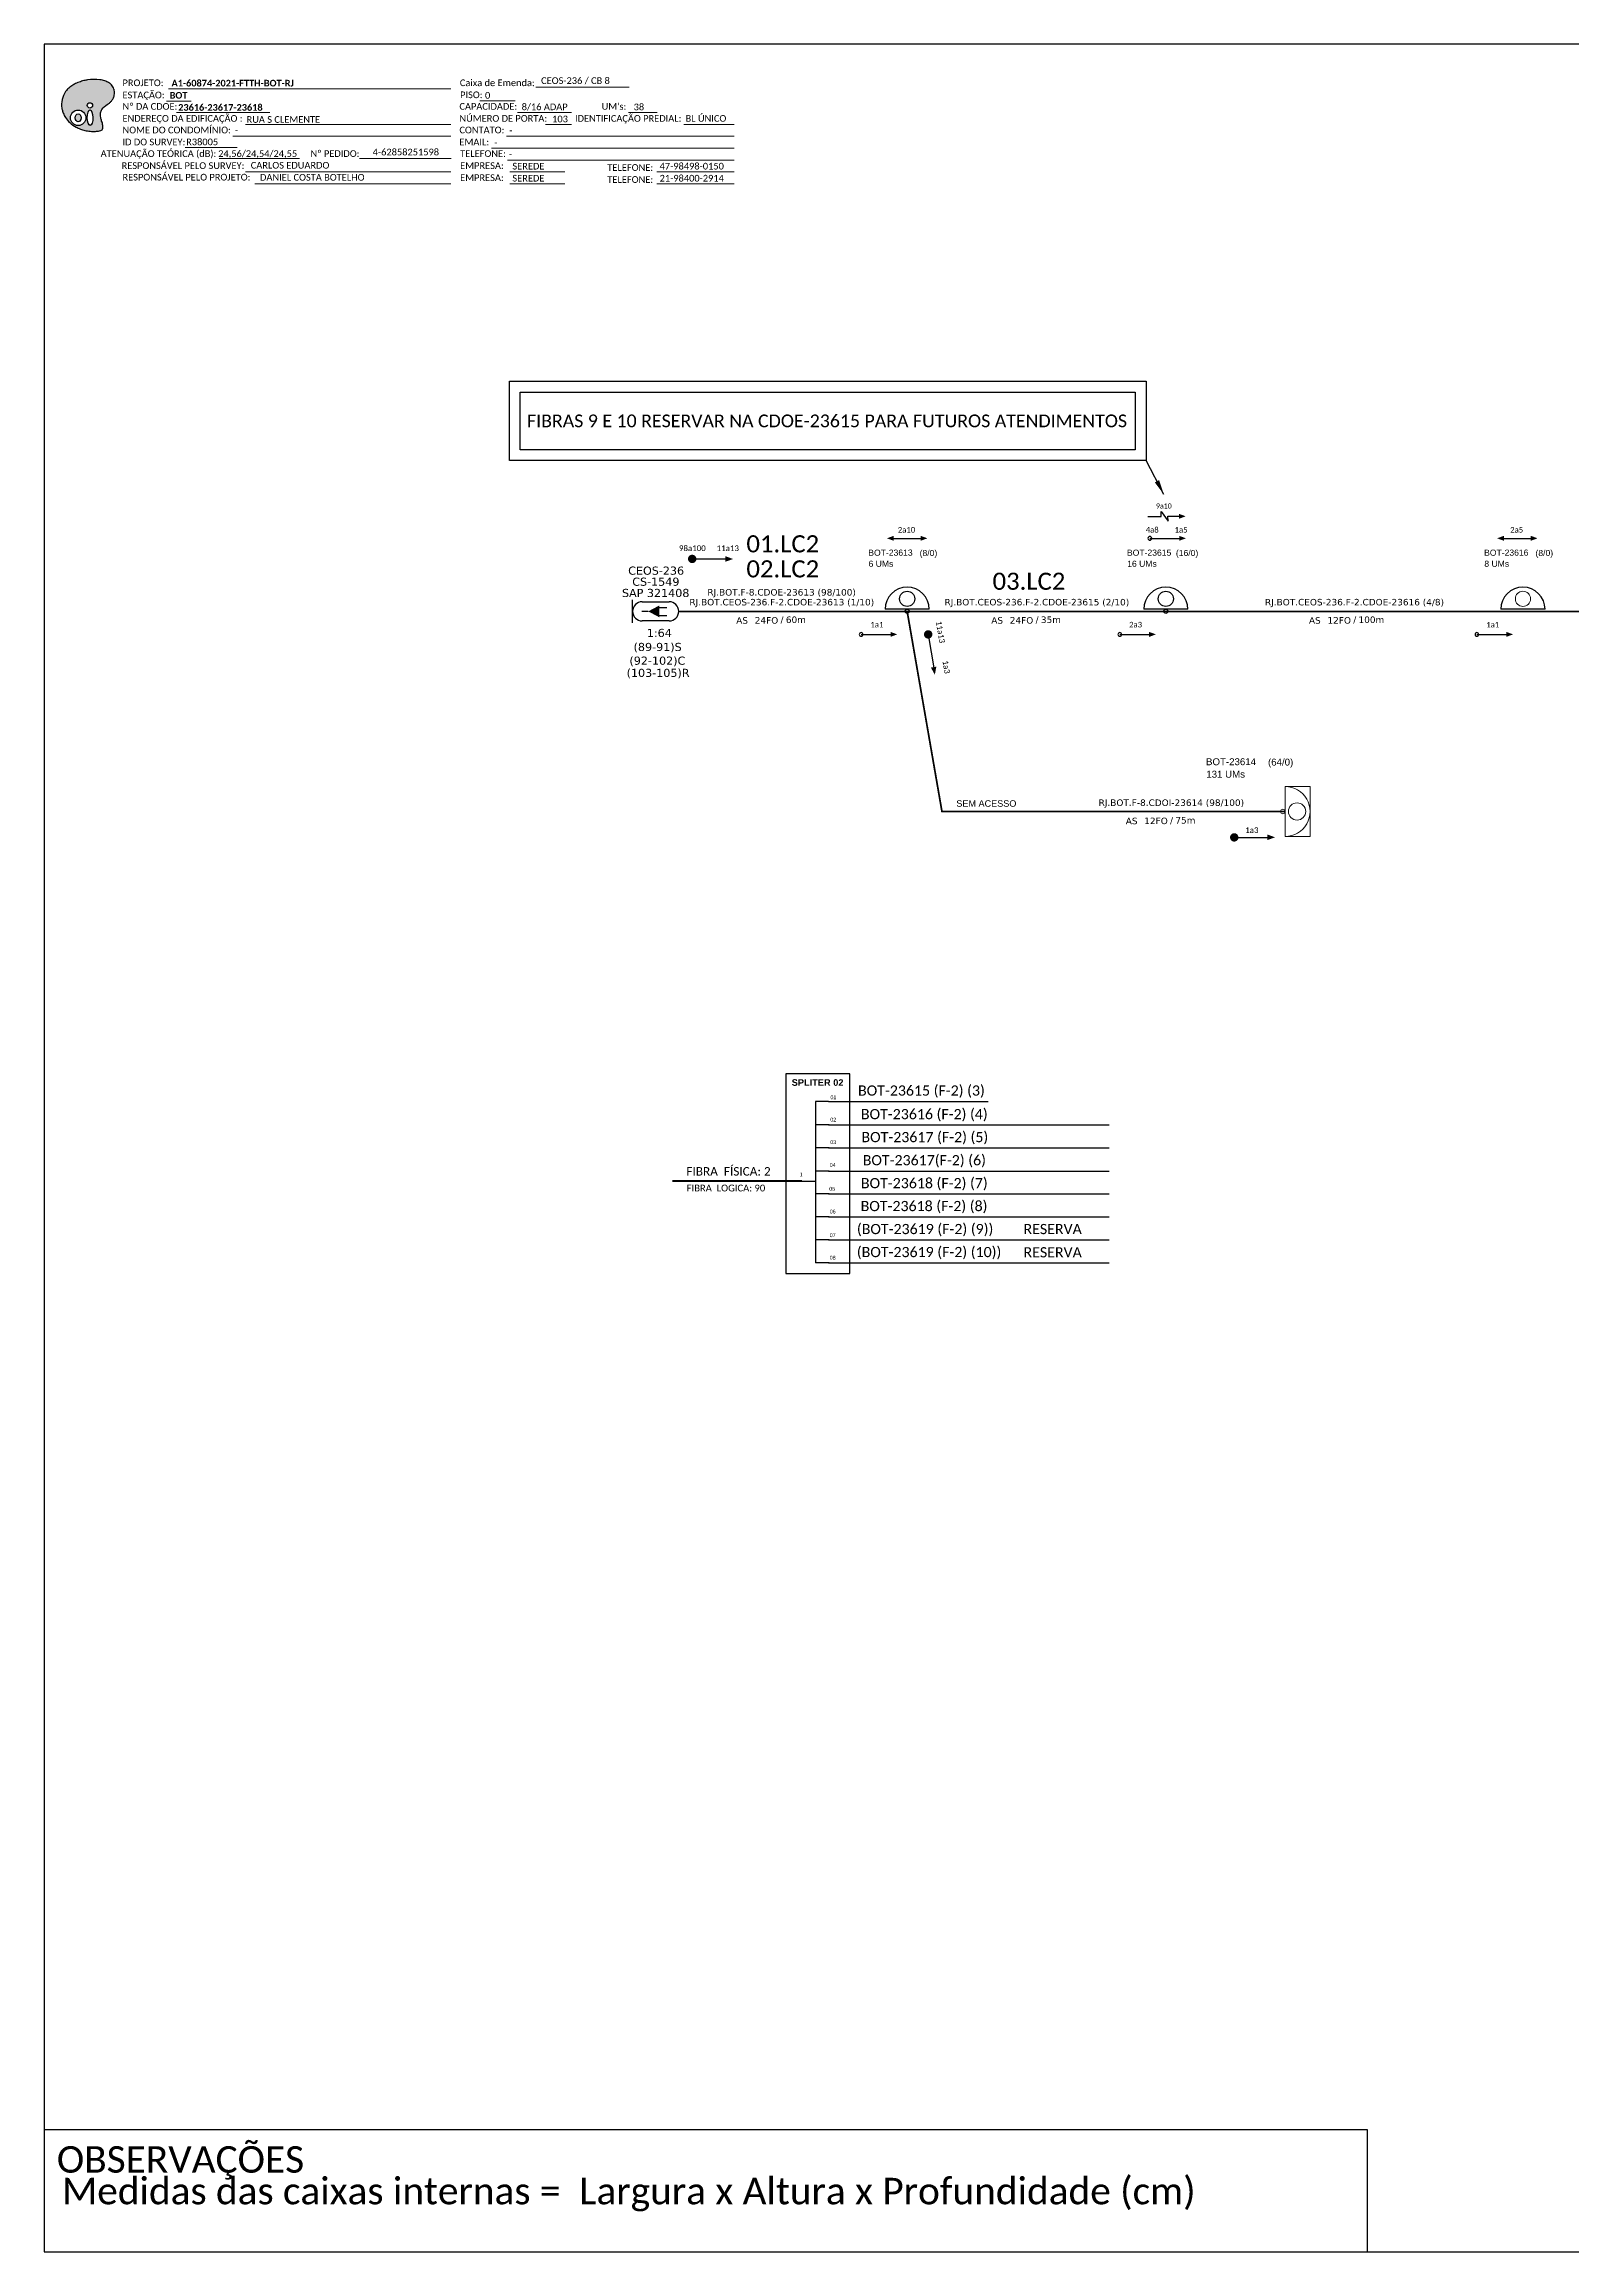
# Model space of a CAD drawing. Header units: metres. Extents: x -36 to 589731, y -8 to 9715982.
# Drawn here: x 588893 to 589304, y 9715388 to 9715982 of the extents above; entities that cross this region are included whole.
import ezdxf
from ezdxf.enums import TextEntityAlignment as Align

# ---------------------------------------------------------------- set-up
doc = ezdxf.new("R2010")
doc.units = ezdxf.units.M
doc.header["$LTSCALE"] = 0.5
for name, color, linetype, lineweight in [("20.0-LEGENDA DOS CDO'S", 1, 'Continuous', 0), ('20.2-CDO_POSTE', 1, 'Continuous', 5), ('40.1-ETIQUETAS', 1, 'Continuous', 20)]:
    doc.layers.add(name, color=color, linetype=linetype, lineweight=lineweight)
for name, color, linetype in [('20.4-CEOS', 1, 'Continuous'), ('CAP a instalar', 1, 'Continuous'), ('label_cabos', 7, 'Continuous'), ('SETA', 7, 'Continuous')]:
    doc.layers.add(name, color=color, linetype=linetype)
doc.styles.add('ARIAL', font='arial.ttf')
doc.styles.add('MtXpl_Calibri', font='calibri.ttf')
doc.styles.add('siredit', font='verdana.ttf')
doc.styles.get("Standard").update_dxf_attribs({"font": 'arial.ttf'})
doc.styles.add('WMF-Calibri0', font='calibri.ttf')
doc.styles.add('WMF-Calibri1', font='calibrib.ttf')
doc.linetypes.add('FENCELINE1', pattern='A,0.25,-0.1,[133,ltypeshp.shx,S=0.1,R=0,X=-0.1,Y=0],-0.1,1', length=1.45)
doc.dimstyles.get("Standard").update_dxf_attribs({"dimtxt": 0.18, "dimasz": 0.18, "dimexe": 0.18, "dimexo": 0.0625, "dimgap": 0.09, "dimtad": 0, "dimtih": 1, "dimtoh": 1, "dimdec": 4, "dimzin": 0, "dimdsep": 46, "dimtxsty": 'Standard', "dimcen": 0.09, "dimadec": 0, "dimazin": 0, "dimtfac": 1, "dimtdec": 4, "dimtofl": 0, "dimtmove": 0, "dimatfit": 3, "dimfxl": 0, "dimtolj": 1, "dimtzin": 0, "dimarcsym": 0})

# ---------------------------------------------------------------- blocks, each defined once
blk = doc.blocks.new('OI')
h = blk.add_hatch(color=40)
edge = h.paths.add_edge_path()
edge.add_spline(control_points=[(4.35, -0.67), (3.92, -0.99), (3.26, -1.5), (2.81, -2.59), (2.9, -3.5), (3.06, -4.27), (3.31, -4.85), (3.37, -5.39), (3.4, -5.88), (3.2, -6.4), (2.54, -6.61), (1.65, -6.63), (0.55, -6.67), (-0.56, -6.42), (-1.61, -6.14), (-2.77, -5.61), (-3.92, -4.77), (-4.89, -3.7), (-5.34, -2.65), (-5.6, -1.94), (-5.85, -0.96), (-5.71, 0.47), (-5.1, 2.02), (-4.14, 3.02), (-3.3, 3.61), (-2.37, 4.16), (-1.36, 4.44), (-0.56, 4.7), (0.79, 4.85), (2.24, 4.97), (3.79, 4.57), (4.67, 4.21), (5.44, 3.65), (5.76, 2.99), (6.03, 2.21), (6.01, 1.46), (5.72, 0.64), (5.31, 0.08), (4.88, -0.38), (4.51, -0.55), (4.35, -0.67)], knot_values=[0, 0, 0, 0, 1.60434, 2.417191, 3.427595, 4.282808, 4.776746, 5.304182, 5.888771, 6.258406, 6.858137, 7.79129, 8.986195, 10.124242, 11.187857, 12.242908, 13.953784, 15.414161, 16.515391, 17.349188, 17.675853, 19.552021, 21.515531, 22.568638, 23.63245, 24.621084, 25.782718, 26.745347, 27.142653, 29.870543, 31.004649, 31.921532, 32.709589, 33.801391, 34.042471, 35.192333, 35.971461, 36.628871, 37.254359, 37.836911, 37.836911, 37.836911, 37.836911], degree=3, periodic=0)
h.paths.add_polyline_path([(1.13, -0.87, -1), (-0.04, -0.87, -1)], flags=16)
edge = h.paths.add_edge_path(flags=16)
edge.add_ellipse((0.56, -3.59), major_axis=(-0.02, 1.71), ratio=0.361305, start_angle=0, end_angle=360)
h.paths.add_polyline_path([(-0.36, -3.62, -1), (-3.8, -3.62, -1)], flags=16)
edge = h.paths.add_edge_path(flags=0)
edge.add_ellipse((-2.08, -3.62), major_axis=(0, 0.885), ratio=0.758294, start_angle=0, end_angle=360)
at = {"color": 40}
for centre, radius in [((-2.08, -3.62), 1.72), ((0.54, -0.87), 0.587)]:
    blk.add_circle(centre, radius, dxfattribs=at)
blk.add_ellipse((-2.08, -3.62), major_axis=(0, 0.885), ratio=0.758294, start_param=-3.141592653589792, end_param=3.141592653589792, dxfattribs=at)
blk.add_ellipse((0.56, -3.59), major_axis=(-0.02, 1.71), ratio=0.361305, dxfattribs=at)
at = {"color": 40, "start_tangent": (-0.800898, -0.598801), "end_tangent": (-0.800898, -0.598801)}
blk.add_spline([(4.35, -0.67), (3.2, -1.78), (2.9, -2.54), (2.92, -3.55), (3.12, -4.38), (3.28, -4.85), (3.37, -5.37), (3.35, -5.95), (3.2, -6.29), (2.66, -6.55), (1.73, -6.63), (0.54, -6.62), (-0.58, -6.41), (-1.6, -6.11), (-2.56, -5.67), (-3.95, -4.67), (-4.89, -3.56), (-5.37, -2.56), (-5.64, -1.78), (-5.72, -1.46), (-5.63, 0.42), (-4.84, 2.22), (-4.13, 2.99), (-3.27, 3.62), (-2.4, 4.09), (-1.3, 4.47), (-0.37, 4.72), (0.02, 4.77), (2.75, 4.8), (3.85, 4.53), (4.69, 4.16), (5.31, 3.68), (5.85, 2.73), (5.93, 2.5), (5.94, 1.35), (5.67, 0.62), (5.29, 0.08), (4.84, -0.36), (4.35, -0.67)], degree=3, dxfattribs=at)
blk = doc.blocks.new('CDOE-TEXTO PADRÃO')
at = {"layer": "20.0-LEGENDA DOS CDO'S", "color": 0, "style": 'ARIAL'}
for tag, p in [('CDO_N', (0.49, 7.39)), ('CORDOALHA', (0.5, 4.33)), ('SAP', (0.51, 1.67)), ('SPLITER_1', (0.59, -0.91)), ('SPLITER_2', (0.6, -3.55)), ('(XX-XX_F)S', (0.54, -8.29)), ('(XX-XX_L)S', (0.55, -10.83)), ('UMS', (0.55, -13.15))]:
    blk.add_attdef(tag, p, '', height=1.7, rotation=0.118, dxfattribs=at)
blk.add_attdef('FIBRAS_UTILIZADAS', text='', height=1.7, rotation=0.118, dxfattribs=at).set_placement((19.77, 7.43), align=Align.CENTER)
blk = doc.blocks.new('ETIQUETA_RS5F')
at = {"layer": '40.1-ETIQUETAS', "color": 0, "style": 'siredit'}
blk.add_text('/', height=1.5, dxfattribs=at).set_placement((1.58, -1.95), align=Align.MIDDLE_RIGHT)
for tag, p in [('ETIQUETA_R_SECUNDARIA', (1.21, 2.1)), ('ETIQUETA_R_PRIMARIA', (1.21, 4.1)), ('F_ATIVAS/F_MORTAS', (1.14, -4.24))]:
    blk.add_attdef(tag, text='', height=1.5, dxfattribs=at).set_placement(p, align=Align.MIDDLE_CENTER)
for tag, p in [('TIPO_CABO', (-6.58, -2.12)), ('CAP_CABO', (0.4, -2.09))]:
    blk.add_attdef(tag, text='', height=1.5, dxfattribs=at).set_placement(p, align=Align.MIDDLE_RIGHT)
blk.add_attdef('METROS', text='', height=1.5, dxfattribs=at).set_placement((2.14, -1.95), align=Align.MIDDLE_LEFT)
for tag, p in [('FUSÃO_1', (0.85, -8.39)), ('FUSÃO_2', (0.85, -10.6)), ('FUSÃO_3', (0.85, -12.93)), ('FUSÃO_4', (0.85, -15.14)), ('FUSÃO_5', (0.85, -17.16))]:
    blk.add_attdef(tag, text='', height=1.5, dxfattribs=at).set_placement(p, align=Align.CENTER)

msp = doc.modelspace()

# ---------------------------------------------------------------- linework, layer by layer
at = {"color": 1}
msp.add_line((589296.52, 9715829.82, 2), (589284.62, 9715829.82, 2), dxfattribs=at)
at = {"color": 7, "linetype": 'Continuous'}
for p, q in [((589100.21, 9715697.37, 2), (589100.21, 9715653.98, 2)), ((589103.73, 9715697.37, 2), (589100.21, 9715697.37, 2)), ((589103.91, 9715691.09, 2), (589100.21, 9715691.09, 2)), ((589103.91, 9715684.9, 2), (589100.21, 9715684.9, 2)), ((589103.91, 9715678.68, 2), (589100.21, 9715678.68, 2)), ((589096.56, 9715675.94, 2), (589100.2, 9715675.94, 2)), ((589103.91, 9715672.51, 2), (589100.21, 9715672.51, 2)), ((589103.91, 9715666.35, 2), (589100.21, 9715666.35, 2)), ((589103.91, 9715660.16, 2), (589100.21, 9715660.16, 2)), ((589103.91, 9715653.98, 2), (589100.21, 9715653.98, 2))]:
    msp.add_line(p, q, dxfattribs=at)
at = {"color": 10, "linetype": 'Continuous'}
for p, q in [((589103.73, 9715697.37, 2), (589146.69, 9715697.37, 2)), ((589103.73, 9715691.09, 2), (589179.23, 9715691.09, 2)), ((589103.73, 9715684.9, 2), (589179.23, 9715684.9, 2)), ((589103.73, 9715678.68, 2), (589179.23, 9715678.68, 2)), ((589103.73, 9715672.51, 2), (589179.23, 9715672.51, 2)), ((589103.73, 9715666.35, 2), (589179.23, 9715666.35, 2)), ((589103.73, 9715660.16, 2), (589179.23, 9715660.16, 2)), ((589103.73, 9715653.98, 2), (589179.23, 9715653.98, 2))]:
    msp.add_line(p, q, dxfattribs=at)
at = {"color": 1, "linetype": 'Continuous', "lineweight": 60}
msp.add_line((589096.56, 9715675.94, 2), (589061.76, 9715675.94, 2), dxfattribs=at)
for points in [[(588892.75, 9715387.89), (589731.31, 9715387.89), (589731.31, 9715981.89), (588892.75, 9715981.89), (588892.75, 9715387.89)], [(588892.75, 9715420.83), (589248.69, 9715420.83)]]:
    msp.add_lwpolyline(points)
at = {"color": 7, "lineweight": 0}
for points in [[(588926.22, 9715969.84), (589002.19, 9715969.84)], [(589025.03, 9715970.34), (589050.16, 9715970.34)], [(588925.7, 9715966.57), (588932.25, 9715966.57)], [(588928.36, 9715963.5), (588953.45, 9715963.5)], [(589009.99, 9715966.61), (589019.47, 9715966.61)], [(589020.04, 9715963.5), (589034.6, 9715963.5)], [(589049.98, 9715963.5), (589057.64, 9715963.5)], [(588943.52, 9715957.15), (589002.19, 9715957.15)], [(588946.93, 9715960.26), (589002.19, 9715960.26)], [(589017.15, 9715957.15), (589078.38, 9715957.15)], [(589027.62, 9715960.26), (589034.57, 9715960.26)], [(589064.79, 9715960.26), (589078.35, 9715960.26)], [(588930.68, 9715954.08), (588944.63, 9715954.08)], [(588939.8, 9715951.11), (588961.4, 9715951.11)], [(588977.55, 9715951.12), (589002.05, 9715951.12)], [(588978.05, 9715951.13), (589002.2, 9715951.13)], [(589013.11, 9715953.91), (589078.38, 9715953.91)], [(588946.93, 9715947.56), (589002.19, 9715947.56)], [(589017.4, 9715950.67), (589078.38, 9715950.67)], [(589018.01, 9715947.56), (589032.81, 9715947.56)], [(589057.61, 9715947.56), (589078.38, 9715947.56)], [(588949.42, 9715944.32), (589002.19, 9715944.32)], [(589018.01, 9715944.32), (589032.81, 9715944.32)], [(589057.61, 9715944.32), (589078.38, 9715944.32)]]:
    msp.add_lwpolyline(points, dxfattribs=at)
at = {"color": 1}
for points in [[(589017.89, 9715891.18), (589189.22, 9715891.18), (589189.22, 9715869.82), (589017.89, 9715869.82)], [(589020.82, 9715888.24), (589186.28, 9715888.24), (589186.28, 9715872.76), (589020.82, 9715872.76)]]:
    msp.add_lwpolyline(points, close=True, dxfattribs=at)
msp.add_lwpolyline([(589189.62, 9715854.78), (589193.27, 9715854.78), (589193.26, 9715856.18), (589195.09, 9715853.54), (589195.06, 9715854.85), (589198.01, 9715854.85)], dxfattribs=at)
at = {"const_width": 1.13, "elevation": 2}
for points in [[(589066.52, 9715843.38, -1), (589067.64, 9715843.38, -1)], [(589130.47, 9715823.63, -1), (589130.66, 9715822.52, -1)], [(589212.34, 9715768.46, 1), (589213.47, 9715768.46, 1)]]:
    msp.add_lwpolyline(points, format="xyb", close=True, dxfattribs=at)
at = {"elevation": 2}
for points in [[(589189.69, 9715848.92, 1), (589190.69, 9715848.92, 1)], [(589112.02, 9715823.06, 1), (589113.02, 9715823.06, 1)], [(589181.6, 9715823.06, 1), (589182.6, 9715823.06, 1)], [(589277.69, 9715823.06, 1), (589278.69, 9715823.06, 1)]]:
    msp.add_lwpolyline(points, format="xyb", close=True, dxfattribs=at)
at = {"color": 7, "elevation": 2}
msp.add_lwpolyline([(589092.24, 9715651.16), (589109.52, 9715651.16), (589109.52, 9715704.82), (589092.24, 9715704.82)], close=True, dxfattribs=at)
at = {"linetype": 'Continuous'}
msp.add_lwpolyline([(589248.69, 9715420.83), (589248.69, 9715387.89)], dxfattribs=at)
at = {"color": 1}
msp.add_arc((589290.57, 9715829.82, 2), 5.95, 0, 180, dxfattribs=at)
at = {"layer": '20.2-CDO_POSTE', "color": 1}
msp.add_circle((589290.57, 9715832.65, 2), 2.05, dxfattribs=at)
at = {"layer": '20.4-CEOS', "color": 0}
for p, q in [((589053.64, 9715831.85, 2), (589060.87, 9715831.85, 2)), ((589060.87, 9715826.7, 2), (589053.64, 9715826.7, 2))]:
    msp.add_line(p, q, dxfattribs=at)
at = {"layer": '20.4-CEOS', "color": 0, "elevation": 2}
for points in [[(589051.06, 9715826.17), (589051.06, 9715832.38)], [(589055.26, 9715829.27), (589053.52, 9715829.27)], [(589058.11, 9715830.29), (589060.3, 9715830.29)], [(589058.11, 9715828.15), (589060.3, 9715828.15)]]:
    msp.add_lwpolyline(points, dxfattribs=at)
msp.add_lwpolyline([(589055.26, 9715829.27, 0, 3.18, 0), (589058.24, 9715829.27, 3.18, 3.18, 0)], format="xyseb", dxfattribs=at)
at = {"layer": '20.4-CEOS', "color": 0}
for centre, start, end in [((589053.64, 9715829.27, 2), 90, 270), ((589060.87, 9715829.27, 2), 270, 90)]:
    msp.add_arc(centre, 2.58, start, end, dxfattribs=at)
at = {"layer": '40.1-ETIQUETAS', "color": 251, "true_color": 0x636466}
msp.add_line((589226.61, 9715768.72, 2), (589226.61, 9715782.14, 2), dxfattribs=at)
at = {"layer": '40.1-ETIQUETAS', "color": 251, "true_color": 0x636466, "elevation": 2}
msp.add_lwpolyline([(589226.61, 9715782.14), (589233.33, 9715782.14), (589233.33, 9715768.69), (589226.61, 9715768.69)], close=True, dxfattribs=at)
at = {"layer": '40.1-ETIQUETAS', "color": 251, "true_color": 0x636466}
for centre, major_axis, start_param, end_param in [((589226.61, 9715775.43, 2), (-4.74, 4.74), 2.356194, 5.497787), ((589225.99, 9715775.42, 2), (-0.439, 0.439), 2.356194490191767, 8.639379797371353), ((589229.8, 9715775.43, 2), (1.64, 1.64), 3.926991, 10.210176)]:
    msp.add_ellipse(centre, major_axis=major_axis, ratio=1, start_param=start_param, end_param=end_param, dxfattribs=at)
at = {"layer": 'CAP a instalar', "color": 0, "linetype": 'FENCELINE1', "ltscale": 7, "const_width": 0.467, "elevation": 2}
for points in [[(589124.91, 9715829.27), (589063.44, 9715829.27)], [(589124.91, 9715829.27), (589194.49, 9715829.27)]]:
    msp.add_lwpolyline(points, dxfattribs=at)
at = {"layer": 'CAP a instalar', "color": 251, "linetype": 'FENCELINE1', "ltscale": 7, "true_color": 0x636466, "const_width": 0.467, "elevation": 2}
msp.add_lwpolyline([(589124.91, 9715829.27), (589134.27, 9715775.42), (589226.61, 9715775.42)], dxfattribs=at)
at = {"layer": 'CAP a instalar', "linetype": 'FENCELINE1', "ltscale": 7, "const_width": 0.467, "elevation": 2}
for points in [[(589290.57, 9715829.27), (589194.49, 9715829.27)], [(589374.93, 9715829.27), (589290.57, 9715829.27)]]:
    msp.add_lwpolyline(points, dxfattribs=at)
at = {"layer": 'label_cabos', "color": 0}
msp.add_line((589130.86, 9715829.82, 2), (589118.96, 9715829.82, 2), dxfattribs=at)
at = {"layer": 'label_cabos', "color": 5}
msp.add_line((589200.43, 9715829.82, 2), (589188.54, 9715829.82, 2), dxfattribs=at)
at = {"layer": 'label_cabos', "color": 0}
for centre, radius in [((589124.91, 9715832.65, 2), 2.05), ((589124.91, 9715829.27, 2), 0.551)]:
    msp.add_circle(centre, radius, dxfattribs=at)
at = {"layer": 'label_cabos', "color": 5}
for centre, radius in [((589194.49, 9715832.65, 2), 2.05), ((589194.49, 9715829.27, 2), 0.551)]:
    msp.add_circle(centre, radius, dxfattribs=at)
at = {"layer": 'label_cabos', "color": 0}
msp.add_arc((589124.91, 9715829.82, 2), 5.95, 0, 180, dxfattribs=at)
at = {"layer": 'label_cabos', "color": 5}
msp.add_arc((589194.49, 9715829.82, 2), 5.95, 0, 180, dxfattribs=at)
at = {"layer": 'SETA', "elevation": 2}
for points in [[(589120.61, 9715848.92), (589129.21, 9715848.92)], [(589190.19, 9715848.92), (589198.78, 9715848.92)], [(589284.75, 9715848.92), (589293.35, 9715848.92)], [(589067.08, 9715843.38), (589076.78, 9715843.38)], [(589112.52, 9715823.06), (589121.12, 9715823.06)], [(589130.57, 9715823.08), (589132.17, 9715813.51)], [(589182.1, 9715823.06), (589190.7, 9715823.06)], [(589278.19, 9715823.06), (589286.78, 9715823.06)], [(589212.91, 9715768.46), (589222.6, 9715768.46)]]:
    msp.add_lwpolyline(points, dxfattribs=at)
at = {"layer": 'SETA', "color": 1}
msp.add_solid([(589198.01, 9715855.52), (589199.84, 9715854.85), (589198.01, 9715854.18)], dxfattribs=at)
at = {"layer": 'SETA'}
for points in [[(589121.3, 9715849.6, 2), (589119.47, 9715848.93, 2), (589121.3, 9715848.26, 2)], [(589128.52, 9715849.6, 2), (589130.35, 9715848.93, 2), (589128.52, 9715848.26, 2)], [(589198.09, 9715849.6, 2), (589199.93, 9715848.93, 2), (589198.09, 9715848.26, 2)], [(589285.44, 9715849.6, 2), (589283.61, 9715848.93, 2), (589285.44, 9715848.26, 2)], [(589292.66, 9715849.6, 2), (589294.49, 9715848.93, 2), (589292.66, 9715848.26, 2)], [(589076, 9715842.61, 2), (589078.07, 9715843.36, 2), (589076, 9715844.12, 2)], [(589120.43, 9715823.74, 2), (589122.26, 9715823.08, 2), (589120.43, 9715822.41, 2)], [(589190.01, 9715823.74, 2), (589191.84, 9715823.08, 2), (589190.01, 9715822.41, 2)], [(589286.09, 9715823.74, 2), (589287.93, 9715823.08, 2), (589286.09, 9715822.41, 2)], [(589131.28, 9715814.15, 2), (589132.36, 9715812.24, 2), (589132.76, 9715814.4, 2)], [(589221.83, 9715769.23, 2), (589223.89, 9715768.48, 2), (589221.83, 9715767.73, 2)]]:
    msp.add_solid(points, dxfattribs=at)

# ---------------------------------------------------------------- block references
at = {"color": 7, "xscale": 1.213923925163967, "yscale": 1.213923925163967, "zscale": 1.213923925163967, "rotation": 0.1532896023949059}
msp.add_blockref('OI', (588904.41, 9715966.47), dxfattribs=at)
at = {"layer": '20.2-CDO_POSTE', "color": 0}
ref = msp.add_blockref('CDOE-TEXTO PADRÃO', (589121.55, 9715833.16, 2), dxfattribs=dict(at, xscale=0.9720000028610228, yscale=0.9720000028610228, zscale=0.9720000028610228))
ref.add_attrib('CDO_N', 'BOT-23613', (589114.46, 9715844.23, 2), dxfattribs={"layer": "20.0-LEGENDA DOS CDO'S", "color": 0, "height": 1.652, "rotation": 0.11799, "style": 'ARIAL'})
ref.add_attrib('CORDOALHA', '6 UMs', (589114.52, 9715841.25, 2), dxfattribs={"layer": "20.0-LEGENDA DOS CDO'S", "color": 0, "height": 1.652, "rotation": 0.11799, "style": 'ARIAL'})
ref.add_attrib('FIBRAS_UTILIZADAS', '  (8/0)', dxfattribs={"layer": "20.0-LEGENDA DOS CDO'S", "color": 0, "height": 1.652, "rotation": 0.11799, "style": 'ARIAL'}).set_placement((589130, 9715844.15, 2), align=Align.CENTER)
at = {"layer": '20.2-CDO_POSTE', "color": 5}
ref = msp.add_blockref('CDOE-TEXTO PADRÃO', (589191.13, 9715833.16, 2), dxfattribs=dict(at, xscale=0.9720000028610228, yscale=0.9720000028610228, zscale=0.9720000028610228))
ref.add_attrib('CDO_N', 'BOT-23615', (589184.04, 9715844.23, 2), dxfattribs={"layer": "20.0-LEGENDA DOS CDO'S", "color": 0, "height": 1.652, "rotation": 0.11799, "style": 'ARIAL'})
ref.add_attrib('CORDOALHA', '16 UMs', (589184.1, 9715841.25, 2), dxfattribs={"layer": "20.0-LEGENDA DOS CDO'S", "color": 0, "height": 1.652, "rotation": 0.11799, "style": 'ARIAL'})
ref.add_attrib('FIBRAS_UTILIZADAS', '  (16/0)', dxfattribs={"layer": "20.0-LEGENDA DOS CDO'S", "color": 0, "height": 1.652, "rotation": 0.11799, "style": 'ARIAL'}).set_placement((589199.58, 9715844.15, 2), align=Align.CENTER)
at = {"layer": '20.2-CDO_POSTE', "color": 1}
ref = msp.add_blockref('CDOE-TEXTO PADRÃO', (589287.21, 9715833.16, 2), dxfattribs=dict(at, xscale=0.9720000028610228, yscale=0.9720000028610228, zscale=0.9720000028610228))
ref.add_attrib('CDO_N', 'BOT-23616', (589280.12, 9715844.23, 2), dxfattribs={"layer": "20.0-LEGENDA DOS CDO'S", "color": 0, "height": 1.652, "rotation": 0.11799, "style": 'ARIAL'})
ref.add_attrib('CORDOALHA', '8 UMs', (589280.18, 9715841.25, 2), dxfattribs={"layer": "20.0-LEGENDA DOS CDO'S", "color": 0, "height": 1.652, "rotation": 0.11799, "style": 'ARIAL'})
ref.add_attrib('FIBRAS_UTILIZADAS', '  (8/0)', dxfattribs={"layer": "20.0-LEGENDA DOS CDO'S", "color": 0, "height": 1.652, "rotation": 0.11799, "style": 'ARIAL'}).set_placement((589295.67, 9715844.15, 2), align=Align.CENTER)
at = {"layer": '40.1-ETIQUETAS', "color": 0}
ref = msp.add_blockref('ETIQUETA_RS5F', (589089.8, 9715829.3, 2), dxfattribs=dict(at, xscale=1.16639998499977, yscale=1.16639998499977, zscale=1.16639998499977))
ref.add_attrib('ETIQUETA_R_PRIMARIA', 'RJ.BOT.F-8.CDOE-23613 (98/100)', dxfattribs={"color": 0, "height": 1.7496, "style": 'siredit'}).set_placement((589091.14, 9715834.4, 2), align=Align.MIDDLE_CENTER)
ref.add_attrib('ETIQUETA_R_SECUNDARIA', 'RJ.BOT.CEOS-236.F-2.CDOE-23613 (1/10)', dxfattribs={"color": 0, "height": 1.7496, "style": 'siredit'}).set_placement((589091.18, 9715831.75, 2), align=Align.MIDDLE_CENTER)
ref.add_attrib('TIPO_CABO', 'AS', dxfattribs={"color": 0, "height": 1.75, "style": 'siredit'}).set_placement((589082.09, 9715826.83, 2), align=Align.MIDDLE_RIGHT)
ref.add_attrib('CAP_CABO', '24FO', dxfattribs={"color": 0, "height": 1.75, "style": 'siredit'}).set_placement((589090.23, 9715826.85, 2), align=Align.MIDDLE_RIGHT)
ref.add_attrib('METROS', '60m', dxfattribs={"color": 0, "height": 1.75, "style": 'siredit'}).set_placement((589092.27, 9715827.02, 2), align=Align.MIDDLE_LEFT)
ref = msp.add_blockref('ETIQUETA_RS5F', (589158.42, 9715829.3, 2), dxfattribs=dict(at, xscale=1.16639998499977, yscale=1.16639998499977, zscale=1.16639998499977))
ref.add_attrib('ETIQUETA_R_SECUNDARIA', 'RJ.BOT.CEOS-236.F-2.CDOE-23615 (2/10)', dxfattribs={"color": 0, "height": 1.7496, "style": 'siredit'}).set_placement((589159.8, 9715831.75, 2), align=Align.MIDDLE_CENTER)
ref.add_attrib('TIPO_CABO', 'AS', dxfattribs={"color": 0, "height": 1.75, "style": 'siredit'}).set_placement((589150.7, 9715826.83, 2), align=Align.MIDDLE_RIGHT)
ref.add_attrib('CAP_CABO', '24FO', dxfattribs={"color": 0, "height": 1.75, "style": 'siredit'}).set_placement((589158.84, 9715826.85, 2), align=Align.MIDDLE_RIGHT)
ref.add_attrib('METROS', '35m', dxfattribs={"color": 0, "height": 1.75, "style": 'siredit'}).set_placement((589160.88, 9715827.02, 2), align=Align.MIDDLE_LEFT)
at = {"layer": '40.1-ETIQUETAS'}
ref = msp.add_blockref('ETIQUETA_RS5F', (589243.87, 9715829.3, 2), dxfattribs=dict(at, xscale=1.16639998499977, yscale=1.16639998499977, zscale=1.16639998499977))
ref.add_attrib('ETIQUETA_R_SECUNDARIA', 'RJ.BOT.CEOS-236.F-2.CDOE-23616 (4/8)', dxfattribs={"color": 0, "height": 1.7496, "style": 'siredit'}).set_placement((589245.25, 9715831.75, 2), align=Align.MIDDLE_CENTER)
ref.add_attrib('TIPO_CABO', 'AS', dxfattribs={"color": 0, "height": 1.75, "style": 'siredit'}).set_placement((589236.16, 9715826.83, 2), align=Align.MIDDLE_RIGHT)
ref.add_attrib('CAP_CABO', '12FO', dxfattribs={"color": 0, "height": 1.75, "style": 'siredit'}).set_placement((589244.3, 9715826.85, 2), align=Align.MIDDLE_RIGHT)
ref.add_attrib('METROS', '100m', dxfattribs={"color": 0, "height": 1.75, "style": 'siredit'}).set_placement((589246.33, 9715827.02, 2), align=Align.MIDDLE_LEFT)
at = {"layer": '40.1-ETIQUETAS', "color": 251, "true_color": 0x636466}
ref = msp.add_blockref('CDOE-TEXTO PADRÃO', (589213.31, 9715775.38, 2), dxfattribs=dict(at, xscale=1.09648293559315, yscale=1.09648293559315, zscale=1.09648293559315))
ref.add_attrib('CDO_N', 'BOT-23614', (589205.31, 9715787.87, 2), dxfattribs={"layer": "20.0-LEGENDA DOS CDO'S", "color": 0, "height": 1.864, "rotation": 0.11799, "style": 'ARIAL'})
ref.add_attrib('CORDOALHA', '131 UMs', (589205.38, 9715784.51, 2), dxfattribs={"layer": "20.0-LEGENDA DOS CDO'S", "color": 0, "height": 1.864, "rotation": 0.11799, "style": 'ARIAL'})
ref.add_attrib('FIBRAS_UTILIZADAS', '       (64/0)', dxfattribs={"layer": "20.0-LEGENDA DOS CDO'S", "color": 0, "height": 1.8639, "rotation": 0.11799, "style": 'ARIAL'}).set_placement((589222.85, 9715787.78, 2), align=Align.CENTER)
ref = msp.add_blockref('ETIQUETA_RS5F', (589194.6, 9715775.34, 2), dxfattribs=dict(at, xscale=1.16639998499977, yscale=1.16639998499977, zscale=1.16639998499977))
ref.add_attrib('ETIQUETA_R_SECUNDARIA', 'RJ.BOT.F-8.CDOI-23614 (98/100)', dxfattribs={"color": 0, "height": 1.7496, "style": 'siredit'}).set_placement((589195.98, 9715777.8, 2), align=Align.MIDDLE_CENTER)
ref.add_attrib('TIPO_CABO', 'AS', dxfattribs={"color": 0, "height": 1.75, "style": 'siredit'}).set_placement((589186.88, 9715772.88, 2), align=Align.MIDDLE_RIGHT)
ref.add_attrib('CAP_CABO', '12FO', dxfattribs={"color": 0, "height": 1.75, "style": 'siredit'}).set_placement((589195.02, 9715772.9, 2), align=Align.MIDDLE_RIGHT)
ref.add_attrib('METROS', '75m', dxfattribs={"color": 0, "height": 1.75, "style": 'siredit'}).set_placement((589197.06, 9715773.06, 2), align=Align.MIDDLE_LEFT)

# ---------------------------------------------------------------- texts
at = {"color": 7, "lineweight": 0, "style": 'WMF-Calibri0'}
for s, height, p in [('PROJETO:', 1.793, (588913.82, 9715970.59)), ('ESTAÇÃO:', 1.793, (588913.82, 9715967.31)), ('Caixa de Emenda:', 1.7927, (589004.57, 9715970.59)), ('PISO:', 1.793, (589004.64, 9715967.36)), ('Nº DA CDOE:', 1.7927, (588913.82, 9715964.24)), ('ENDEREÇO DA EDIFICAÇÃO :', 1.7927, (588913.82, 9715961.01)), ('CAPACIDADE:', 1.7927, (589004.46, 9715964.24)), ('NÚMERO DE PORTA:', 1.7927, (589004.46, 9715961.01)), ('IDENTIFICAÇÃO PREDIAL:', 1.7927, (589035.55, 9715961.01)), ("UM's:", 1.793, (589042.71, 9715964.24)), ('BL ÚNICO', 1.793, (589065.29, 9715961.01)), ('NOME DO CONDOMÍNIO:', 1.7927, (588913.82, 9715957.89)), ('-', 1.79, (588944.03, 9715957.89)), ('CONTATO:', 1.793, (589004.46, 9715957.89)), ('ATENUAÇÃO TEÓRICA (dB):', 1.7927, (588907.94, 9715951.54)), ('ID DO SURVEY:', 1.7927, (588913.82, 9715954.66)), ('24,56/24,54/24,55  ', 1.7927, (588939.56, 9715951.54)), ('Nº PEDIDO:', 1.793, (588964.4, 9715951.55)), ('EMAIL:', 1.793, (589004.46, 9715954.66)), ('TELEFONE:', 1.793, (589004.65, 9715951.54)), ('RESPONSÁVEL PELO SURVEY:', 1.7927, (588913.58, 9715948.31)), ('RESPONSÁVEL PELO PROJETO:', 1.7927, (588913.82, 9715945.2)), ('EMPRESA:', 1.793, (589004.65, 9715948.31)), ('EMPRESA:', 1.793, (589004.65, 9715945.07)), ('TELEFONE:', 1.793, (589044.25, 9715947.8)), ('TELEFONE:', 1.793, (589044.25, 9715944.57))]:
    msp.add_text(s, height=height, dxfattribs=at).set_placement(p)
at = {"color": 7, "linetype": 'Continuous'}
for s, height, style, p in [('BOT', 1.793, 'WMF-Calibri1', (588926.5, 9715967.22)), ('A1-60874-2021-FTTH-BOT-RJ', 1.7927, 'WMF-Calibri1', (588927.01, 9715970.5)), ('0', 1.79, 'WMF-Calibri0', (589011.34, 9715967.21)), ('CEOS-236 / CB 8', 1.7927, 'WMF-Calibri0', (589026.43, 9715971.18)), ('8/16 ADAP', 1.793, 'WMF-Calibri0', (589021.21, 9715964.12)), ('38', 1.793, 'WMF-Calibri0', (589051.33, 9715964.09)), ('RUA S CLEMENTE ', 1.7927, 'WMF-Calibri0', (588947.2, 9715960.72)), ('-', 1.79, 'WMF-Calibri0', (589017.84, 9715957.78)), ('103', 1.793, 'WMF-Calibri0', (589029.4, 9715960.86)), ('R38005 ', 1.793, 'WMF-Calibri0', (588930.95, 9715954.69)), ('-', 1.79, 'WMF-Calibri0', (589013.82, 9715954.51)), ('-', 1.79, 'WMF-Calibri0', (589017.76, 9715951.38)), ('CARLOS EDUARDO', 1.7927, 'WMF-Calibri0', (588948.33, 9715948.4)), ('DANIEL COSTA BOTELHO', 1.7927, 'WMF-Calibri0', (588950.82, 9715945.16)), ('SEREDE', 1.793, 'WMF-Calibri0', (589018.71, 9715948.16)), ('SEREDE', 1.793, 'WMF-Calibri0', (589018.71, 9715944.92)), ('47-98498-0150', 1.7927, 'WMF-Calibri0', (589058.31, 9715948.16)), ('21-98400-2914', 1.7927, 'WMF-Calibri0', (589058.31, 9715944.92))]:
    msp.add_text(s, height=height, dxfattribs=dict(at, style=style)).set_placement(p)
at = {"color": 7, "linetype": 'Continuous', "style": 'WMF-Calibri1'}
msp.add_text('23616-23617-23618', height=1.7927, dxfattribs=at).set_placement((588940.16, 9715963.96), align=Align.CENTER)
at = {"color": 7, "style": 'WMF-Calibri0'}
msp.add_text('4-62858251598', height=1.7927, dxfattribs=at).set_placement((588981.13, 9715951.96))
at = {"color": 1, "style": 'WMF-Calibri0'}
msp.add_text('FIBRAS 9 E 10 RESERVAR NA CDOE-23615 PARA FUTUROS ATENDIMENTOS', height=3.4259, dxfattribs=at).set_placement((589022.65, 9715878.81))
at = {"color": 251, "linetype": 'Continuous', "true_color": 0x636466, "style": 'ARIAL'}
msp.add_text('SEM ACESSO', height=1.75, dxfattribs=at).set_placement((589138.13, 9715776.7))
at = {"color": 1, "lineweight": 0, "style": 'MtXpl_Calibri'}
for s, height, p in [('BOT-23616 (F-2) (4)', 2.7432, (589112.47, 9715692.63, 2)), ('BOT-23617 (F-2) (5)', 2.7432, (589112.61, 9715686.45, 2)), ('BOT-23617(F-2) (6)', 2.7432, (589112.96, 9715680.23, 2)), ('BOT-23618 (F-2) (7)', 2.7432, (589112.47, 9715674.06, 2)), ('BOT-23618 (F-2) (8)', 2.7432, (589112.4, 9715667.9, 2)), ('RESERVA', 2.743, (589156.21, 9715661.71, 2)), ('RESERVA', 2.743, (589156.21, 9715655.45, 2))]:
    msp.add_text(s, height=height, dxfattribs=at).set_placement(p)
at = {"color": 3, "lineweight": 0, "style": 'MtXpl_Calibri'}
for s, p in [('(BOT-23619 (F-2) (9))', (589111.39, 9715661.71, 2)), ('(BOT-23619 (F-2) (10))', (589111.37, 9715655.52, 2))]:
    msp.add_text(s, height=2.7432, dxfattribs=at).set_placement(p)
at = {"style": 'WMF-Calibri0'}
msp.add_text('OBSERVAÇÕES', height=7.1308, dxfattribs=at).set_placement((588896.16, 9715409.18))
at = {"color": 1, "insert": (589193.96, 9715857.62), "char_height": 1.36, "width": 25.3588, "attachment_point": 5}
msp.add_mtext('{\\fCalibri|b0|i0|c0|p34;9a10}', dxfattribs=at)
at = {"attachment_point": 5}
for s, insert, char_height, width in [('\\C7;\\fCalibri|b0|i0|c0|p34;2a10', (589124.73, 9715851.21, 2), 1.5, 25.3588), ('{\\fCalibri|b0|i0|c0|p34;\\C7;4a8}', (589190.83, 9715851.21, 2), 1.5, 25.3588), ('{\\fCalibri|b0|i0|c0|p34;\\C7;1a5}', (589198.59, 9715851.21, 2), 1.5, 25.3588), ('{\\fCalibri|b0|i0|c0|p34;\\C7;2a5}', (589288.87, 9715851.21, 2), 1.5, 25.3588), ('\\C7;\\fCalibri|b0|i0|c0|p34;1a1', (589116.77, 9715825.69, 2), 1.5, 25.3588), ('\\C7;\\fCalibri|b0|i0|c0|p34;2a3', (589186.35, 9715825.69, 2), 1.5, 25.3588), ('\\C7;\\fCalibri|b0|i0|c0|p34;1a1', (589282.44, 9715825.69, 2), 1.5, 25.3588), ('\\C7;\\fCalibri|b0|i0|c0|p34;1a3', (589217.63, 9715770.4, 2), 1.5342, 28.6065), ('\\C10;\\fArial|b1|i0|c0|p34;SPLITER 02', (589100.81, 9715702.49, 2), 1.7753, 17.28), ('\\C7;\\fCalibri|b0|i0|c0|p34;BOT-23615 (F-2) (3)', (589128.75, 9715700.05, 2), 2.7432, 80.6352), ('\\C7;\\fArial|b0|i0|;\\H1.0273588255048;01 ', (589105.07, 9715698.51, 2), 1.7753, 3.5602), ('\\C7;\\fArial|b0|i0|;\\H1.0273588255048;02 ', (589105.02, 9715692.51, 2), 1.7753, 3.7582), ('\\C7;\\fArial|b0|i0|;\\H1.0273588255048;03 ', (589105.02, 9715686.46, 2), 1.7753, 3.456), ('\\C7;\\fCalibri|b0|i0|c0|p34;FIBRA  FÍSICA: 2', (589076.85, 9715678.59, 2), 2.2859, 34.56), ('\\C7;\\fArial|b0|i0|;\\H1.0273588255048;1', (589096.4, 9715677.77, 2), 1.7753, 1.7584), ('\\C7;\\fArial|b0|i0|;\\H1.0273588255048;04 ', (589104.87, 9715680.32, 2), 1.7753, 3.7582), ('\\C7;\\fCalibri|b0|i0|c0|p34;FIBRA  LOGICA: 90', (589076.16, 9715674.1, 2), 1.8289, 34.56), ('\\C7;\\fArial|b0|i0|;\\H1.0273588255048;05 ', (589104.74, 9715673.91, 2), 1.7753, 4.6222), ('\\C7;\\fArial|b0|i0|;\\H1.0273588255048;06 ', (589104.87, 9715667.77, 2), 1.7753, 3.7582), ('\\C7;\\fArial|b0|i0|;\\H1.0273588255048;07 ', (589104.87, 9715661.41, 2), 1.7753, 3.7582), ('\\C7;\\fArial|b0|i0|;\\H1.0273588255048;08 ', (589104.87, 9715655.36, 2), 1.7753, 3.7582)]:
    msp.add_mtext(s, dxfattribs=dict(at, insert=insert, char_height=char_height, width=width))
at = {"char_height": 1.5342, "width": 28.6065, "attachment_point": 5}
for s, insert, rotation in [('\\C7;\\fCalibri|b0|i0|c0|p34;98a100', (589067.12, 9715846.25, 2), 359.9802), ('\\C7;\\fCalibri|b0|i0|c0|p34;11a13', (589076.66, 9715846.25, 2), 359.9802), ('\\C7;\\fCalibri|b0|i0|c0|p34;11a13', (589133.86, 9715823.7, 2), 279.48675), ('\\C7;\\fCalibri|b0|i0|c0|p34;1a3', (589135.44, 9715814.28, 2), 279.48675)]:
    msp.add_mtext(s, dxfattribs=dict(at, insert=insert, rotation=rotation))
at = {"color": 3, "char_height": 4.6037, "width": 230.4002, "attachment_point": 5}
for s, insert in [('\\fCalibri|b0|i0|c0|p34;01.LC2', (589091.45, 9715847.42, 2)), ('\\fCalibri|b0|i0|c0|p34;02.LC2', (589091.45, 9715840.68, 2)), ('\\fCalibri|b0|i0|c0|p34;03.LC2', (589157.67, 9715837.35, 2))]:
    msp.add_mtext(s, dxfattribs=dict(at, insert=insert))
at = {"insert": (588897.52, 9715407.8), "char_height": 7.1308, "width": 658.8434, "attachment_point": 1, "style": 'WMF-Calibri0'}
msp.add_mtext('Medidas das caixas internas =  Largura x Altura x Profundidade (cm)', dxfattribs=at)
at = {"layer": '20.4-CEOS', "color": 0, "style": 'siredit'}
for s, p in [('CEOS-236', (589057.38, 9715841.32, 2)), ('CS-1549', (589057.3, 9715838.35, 2)), ('SAP 321408', (589057.26, 9715835.32, 2)), ('(89-91)S', (589057.78, 9715820.79, 2)), ('1:64', (589058.24, 9715824.56, 2)), ('(92-102)C', (589057.71, 9715817.1, 2)), ('(103-105)R', (589057.9, 9715813.82, 2))]:
    msp.add_text(s, height=2.183, dxfattribs=at).set_placement(p, align=Align.TOP_CENTER)

# ---------------------------------------------------------------- leaders
at = {"color": 1}
msp.add_leader([(589193.96, 9715860.73), (589189.22, 9715869.82)], dimstyle='Standard', override={"dimasz": 4, "dimgap": 0.09, "dimtad": 0, "dimzin": 1}, dxfattribs=at)

doc.saveas('drawing.dxf')
